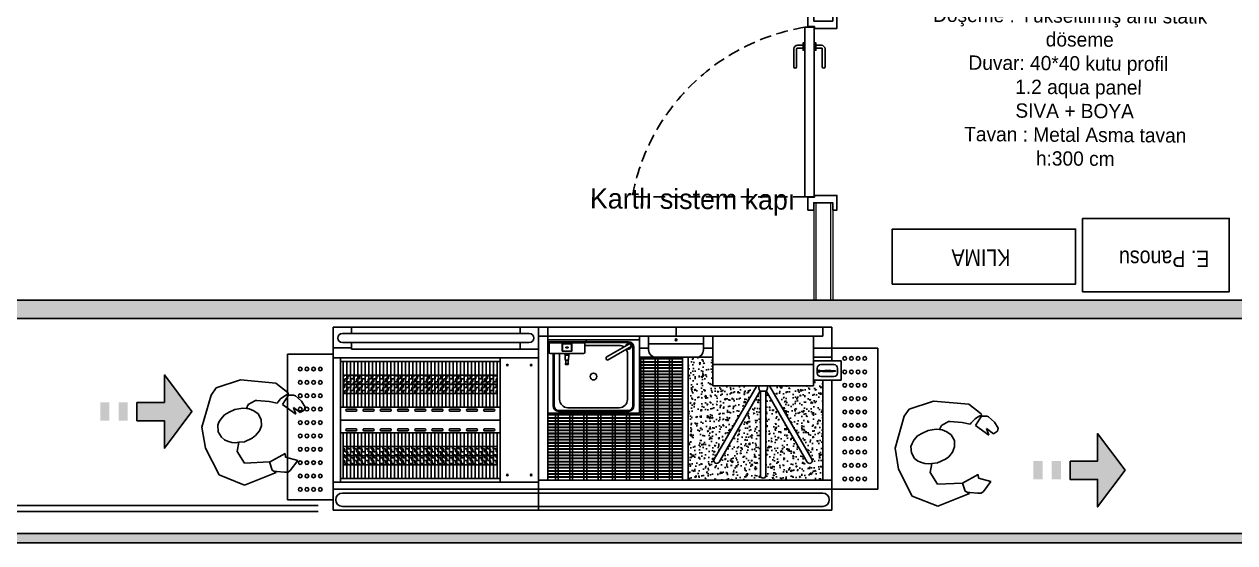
# Model space of a CAD drawing. Header units: millimetres. Extents: x 17474 to 44983, y -1049 to 14585.
# Drawn here: x 19154 to 19814, y 1548 to 1831 of the extents above; entities that cross this region are included whole.
import ezdxf
from ezdxf.enums import TextEntityAlignment as Align

# ---------------------------------------------------------------- set-up
doc = ezdxf.new("R2010")
doc.units = ezdxf.units.MM
doc.linetypes.add('DASHED', pattern=[19.05, 12.7, -6.35])
for name, color, linetype in [('10 CM  SOĞUK ODA PANEL-PASLANMAZ KAPLAMA', 253, 'Continuous'), ('DIM CEILING-YOO', 160, 'Continuous'), ('DOOR-YOO', 43, 'Continuous'), ('tefris', 46, 'Continuous'), ('TEFRIS-HAREKETLI_OGE', 54, 'Continuous'), ('TXT-YOO', 7, 'Continuous'), ('yiber', 127, 'Continuous')]:
    doc.layers.add(name, color=color, linetype=linetype)
doc.layers.add('DÖŞEME', color=7, linetype='Continuous', lineweight=13, true_color=0x616161)
doc.layers.add('INT-AQUAPANEL', color=255, linetype='Continuous', lineweight=13)
doc.layers.add('INT-ELE-1', color=7, linetype='Continuous', true_color=0x8f8f8f)
doc.styles.add('MEKAN', font='stylu.ttf', dxfattribs={"height": 13})
doc.styles.add('ROMANS', font='arial.ttf', dxfattribs={"width": 0.8, "height": 100})

# ---------------------------------------------------------------- blocks, each defined once
blk = doc.blocks.new('PERSONEL UST GORUNUM')
at = {"color": 6, "linetype": 'Continuous'}
for p, q in [((-249.3, 177), (-181.8, 229.2)), ((-181.8, 229.2), (10.5, 246.8)), ((10.5, 246.8), (143.7, 202.8)), ((143.7, 202.8), (169.9, 163.7)), ((-289.7, 159.6), (-322.6, 131.3)), ((-279.8, 164.1), (-289.7, 159.6)), ((-251, 163.5), (-279.8, 164.1)), ((-219.1, 113.3), (-251, 163.5)), ((-250.5, 169.1), (-249.3, 177)), ((-79.8, 135.3), (-146.4, 129)), ((-71.9, 134.4), (-79.8, 135.3)), ((-32.2, 112.2), (-71.9, 134.4)), ((169.9, 163.7), (220.5, -10.2)), ((-322.6, 131.3), (-342.8, 98.6)), ((-342.8, 98.6), (-337.5, 81.6)), ((-337.5, 81.6), (-315.8, 68.4)), ((-315.8, 68.4), (-278.5, 96.7)), ((-291.7, 60.3), (-219.1, 113.3)), ((-278.5, 96.7), (-291.7, 60.3)), ((-146.4, 129), (-189.8, 119.5)), ((-62, 78.8), (-85.8, 61.8)), ((-36.7, 88.6), (-62, 78.8)), ((-22.8, 91), (-36.7, 88.6)), ((-21.8, 91.4), (-32.2, 112.2)), ((-3.3, 92.2), (-22.8, 91)), ((40.5, 85.2), (-3.3, 92.2)), ((71.5, 70.7), (40.5, 85.2)), ((97.1, 56.3), (71.5, 70.7)), ((-103.1, 31.3), (-104.7, -3.9)), ((-85.8, 61.8), (-103.1, 31.3)), ((117.4, 33.1), (97.1, 56.3)), ((127.6, 15.6), (117.4, 33.1)), ((133.7, -0.7), (127.6, 15.6)), ((-104.7, -3.9), (-93, -31.7)), ((-93, -31.7), (-72, -57.1)), ((-72, -57.1), (-54, -71.1)), ((114.6, -66.4), (131.6, -36.7)), ((131.6, -36.7), (133.7, -0.7)), ((220.5, -10.2), (201.2, -125.1)), ((-54, -71.1), (-10.8, -90.3)), ((-10.8, -90.3), (19.3, -93.7)), ((29.1, -143.7), (19.3, -93.7)), ((19.3, -93.7), (38.1, -96.3)), ((38.1, -96.3), (58.2, -94)), ((58.2, -94), (81.9, -87.1)), ((81.9, -87.1), (97.7, -79.3)), ((97.7, -79.3), (114.6, -66.4)), ((201.2, -125.1), (126.4, -272)), ((-235.6, -174.3), (-302.3, -193.5)), ((-302.3, -193.5), (-261.2, -247)), ((-233.7, -153.9), (-235.6, -174.3)), ((-148.1, -202.4), (-233.7, -153.9)), ((-11.5, -207.9), (29.1, -143.7)), ((-261.2, -247), (-250.1, -257.1)), ((-250.1, -257.1), (-229.3, -257)), ((-229.3, -257), (-187.9, -252.5)), ((-187.9, -252.5), (-175.4, -252.6)), ((-185.1, -258), (-162.7, -245.6)), ((-12.2, -327.1), (-185.1, -258)), ((-162.7, -245.6), (-147.7, -201)), ((-147.7, -201), (-11.5, -207.9)), ((126.4, -272), (-12.2, -327.1))]:
    blk.add_line(p, q, dxfattribs=at)
blk.add_arc((-293, 55.2), 121.6, 31.94792, 69.55297, dxfattribs=at)
blk = doc.blocks.new('OKMAVI')
at = {"layer": 'tefris', "color": 153, "linetype": 'Continuous', "true_color": 0x6d95ba}
blk.add_lwpolyline([(31017.66, 1347.96), (31017.66, 1337.96), (31032.66, 1337.96), (31032.66, 1322.96), (31047.66, 1342.96), (31032.66, 1362.96), (31032.66, 1347.96), (31017.66, 1347.96)], dxfattribs=at)
for points in [[(31032.66, 1347.96), (31032.66, 1362.96), (31047.66, 1342.96), (31032.66, 1362.96)], [(30997.66, 1337.96), (30997.66, 1347.96), (31002.66, 1337.96), (31002.66, 1347.96)], [(31007.66, 1337.96), (31007.66, 1347.96), (31012.66, 1337.96), (31012.66, 1347.96)], [(31017.66, 1337.96), (31017.66, 1347.96), (31032.66, 1337.96), (31032.66, 1347.96)], [(31032.66, 1347.96), (31032.66, 1322.96), (31047.66, 1342.96), (31032.66, 1322.96)]]:
    blk.add_solid(points, dxfattribs=at)
blk = doc.blocks.new('YSH FTE  272 SANİTASYON HATTI ust  ')
at = {"layer": 'yiber'}
h = blk.add_hatch(dxfattribs=at)
h.set_pattern_fill('AR-CONC', color=256, scale=10, angle=180, style=0)
h.set_pattern_definition([(130, (77255.41, 47103.675), (-71.72602, -6.275213), [7.5, -82.5]), (185, (77255.41, 47103.675), (13.875133, 75.219213), [6, -66]), (79.5486, (77249.43, 47103.15), (-57.85094, 68.943954), [6.37402, -70.11421]), (133.8158, (77255.41, 47123.675), (-106.724105, -16.5519), [11.25, -123.75]), (83.3644, (77246.52, 47122.3), (-93.46627, 97.41179), [9.56103, -105.1713]), (188.8158, (77255.41, 47123.67), (-93.4662, 97.41186), [9, -99]), (159, (77245.41, 47118.675), (-59.690705, -40.26189), [7.5, -82.5]), (214, (77245.41, 47118.675), (-24.331533, 72.515005), [6, -66]), (108.5486, (77240.435, 47115.32), (-84.022263, 32.25305), [6.37402, -70.11421]), (142.5, (77255.41, 47103.675), (-1.2159855, 33.2893854), [0, -65.2, 0, -67, 0, -66.25]), (172.5, (77255.41, 47103.675), (-26.306954, 39.441171), [0, -38.2, 0, -63.7, 0, -25.25]), (212.5, (77277.71, 47103.675), (-53.382244, -2.255487), [0, -25, 0, -78, 0, -103.5]), (222.5, (77287.71, 47103.675), (-58.318617, 10.010498), [0, -32.5, 0, -51.8, 0, -73.5])])
h.paths.add_polyline_path([(1034.3, 50), (300, 50), (300, 594.6), (350, 594.6), (350, 565), (590.7, 565), (358.8, 163.3, 1), (384.8, 148.3), (608.7, 536.2, 0.034622), (610, 535.6), (610, 75, 1), (640, 75), (640, 535.6, 0.034622), (641.3, 536.2), (865.2, 148.3, 1), (891.2, 163.3), (659.3, 565), (900, 565), (900, 720), (1034.3, 720)])
h = blk.add_hatch(dxfattribs=at)
h.set_pattern_fill('ZIGZAG', color=256, scale=5, angle=180, style=0)
h.set_pattern_definition([(180, (11026.426, -1566.283), (-15.875, 15.875), [15.875, -15.875]), (90, (11010.551, -1566.283), (15.875, 15.875), [15.875, -15.875])])
h.paths.add_polyline_path([(2895, 622.5), (2915, 622.5), (2915, 572.5), (2895, 572.5)])
h.paths.add_polyline_path([(2915, 522.5), (2895, 522.5), (2895, 572.5), (2915, 572.5)])
h.paths.add_polyline_path([(2875, 622.5), (2895, 622.5), (2895, 572.5), (2875, 572.5)])
h.paths.add_polyline_path([(2875, 572.5), (2895, 572.5), (2895, 522.5), (2875, 522.5)])
h.paths.add_polyline_path([(2855, 622.5), (2875, 622.5), (2875, 572.5), (2855, 572.5)])
h.paths.add_polyline_path([(2855, 572.5), (2875, 572.5), (2875, 522.5), (2855, 522.5)])
h.paths.add_polyline_path([(2855, 572.5), (2835, 572.5), (2835, 622.5), (2855, 622.5)])
h.paths.add_polyline_path([(2855, 522.5), (2835, 522.5), (2835, 572.5), (2855, 572.5)])
h.paths.add_polyline_path([(2815, 622.5), (2835, 622.5), (2835, 572.5), (2815, 572.5)])
h.paths.add_polyline_path([(2815, 572.5), (2835, 572.5), (2835, 522.5), (2815, 522.5)])
h.paths.add_polyline_path([(2795, 622.5), (2815, 622.5), (2815, 572.5), (2795, 572.5)])
h.paths.add_polyline_path([(2795, 572.5), (2815, 572.5), (2815, 522.5), (2795, 522.5)])
h.paths.add_polyline_path([(2795, 572.5), (2775, 572.5), (2775, 622.5), (2795, 622.5)])
h.paths.add_polyline_path([(2775, 572.5), (2795, 572.5), (2795, 522.5), (2775, 522.5)])
h.paths.add_polyline_path([(2755, 622.5), (2775, 622.5), (2775, 572.5), (2755, 572.5)])
h.paths.add_polyline_path([(2755, 572.5), (2775, 572.5), (2775, 522.5), (2755, 522.5)])
h.paths.add_polyline_path([(2735, 622.5), (2755, 622.5), (2755, 572.5), (2735, 572.5)])
h.paths.add_polyline_path([(2735, 572.5), (2755, 572.5), (2755, 522.5), (2735, 522.5)])
h.paths.add_polyline_path([(2735, 572.5), (2715, 572.5), (2715, 622.5), (2735, 622.5)])
h.paths.add_polyline_path([(2735, 522.5), (2715, 522.5), (2715, 572.5), (2735, 572.5)])
h.paths.add_polyline_path([(2695, 622.5), (2715, 622.5), (2715, 572.5), (2695, 572.5)])
h.paths.add_polyline_path([(2715, 522.5), (2695, 522.5), (2695, 572.5), (2715, 572.5)])
h.paths.add_polyline_path([(2695, 572.5), (2675, 572.5), (2675, 622.5), (2695, 622.5)])
h.paths.add_polyline_path([(2695, 522.5), (2675, 522.5), (2675, 572.5), (2695, 572.5)])
h.paths.add_polyline_path([(2655, 622.5), (2675, 622.5), (2675, 572.5), (2655, 572.5)])
h.paths.add_polyline_path([(2655, 572.5), (2675, 572.5), (2675, 522.5), (2655, 522.5)])
h.paths.add_polyline_path([(2655, 572.5), (2635, 572.5), (2635, 622.5), (2655, 622.5)])
h.paths.add_polyline_path([(2655, 522.5), (2635, 522.5), (2635, 572.5), (2655, 572.5)])
h.paths.add_polyline_path([(2615, 622.5), (2635, 622.5), (2635, 572.5), (2615, 572.5)])
h.paths.add_polyline_path([(2615, 572.5), (2635, 572.5), (2635, 522.5), (2615, 522.5)])
h.paths.add_polyline_path([(2595, 622.5), (2615, 622.5), (2615, 572.5), (2595, 572.5)])
h.paths.add_polyline_path([(2595, 572.5), (2615, 572.5), (2615, 522.5), (2595, 522.5)])
h.paths.add_polyline_path([(2575, 622.5), (2595, 622.5), (2595, 572.5), (2575, 572.5)])
h.paths.add_polyline_path([(2575, 522.5), (2575, 572.5), (2595, 572.5), (2595, 522.5)])
h.paths.add_polyline_path([(2575, 572.5), (2555, 572.5), (2555, 622.5), (2575, 622.5)])
h.paths.add_polyline_path([(2575, 522.5), (2555, 522.5), (2555, 572.5), (2575, 572.5)])
h.paths.add_polyline_path([(2535, 622.5), (2555, 622.5), (2555, 572.5), (2535, 572.5)])
h.paths.add_polyline_path([(2535, 572.5), (2555, 572.5), (2555, 522.5), (2535, 522.5)])
h.paths.add_polyline_path([(2515, 622.5), (2535, 622.5), (2535, 572.5), (2515, 572.5)])
h.paths.add_polyline_path([(2515, 572.5), (2535, 572.5), (2535, 522.5), (2515, 522.5)])
h.paths.add_polyline_path([(2495, 622.5), (2515, 622.5), (2515, 572.5), (2495, 572.5)])
h.paths.add_polyline_path([(2495, 572.5), (2515, 572.5), (2515, 522.5), (2495, 522.5)])
h.paths.add_polyline_path([(2495, 572.5), (2475, 572.5), (2475, 622.5), (2495, 622.5)])
h.paths.add_polyline_path([(2475, 572.5), (2495, 572.5), (2495, 522.5), (2475, 522.5)])
h.paths.add_polyline_path([(2455, 622.5), (2475, 622.5), (2475, 572.5), (2455, 572.5)])
h.paths.add_polyline_path([(2455, 572.5), (2475, 572.5), (2475, 522.5), (2455, 522.5)])
h.paths.add_polyline_path([(2435, 622.5), (2455, 622.5), (2455, 572.5), (2435, 572.5)])
h.paths.add_polyline_path([(2435, 572.5), (2455, 572.5), (2455, 522.5), (2435, 522.5)])
h.paths.add_polyline_path([(2415, 622.5), (2435, 622.5), (2435, 572.5), (2415, 572.5)])
h.paths.add_polyline_path([(2415, 572.5), (2435, 572.5), (2435, 522.5), (2415, 522.5)])
h.paths.add_polyline_path([(2415, 572.5), (2395, 572.5), (2395, 622.5), (2415, 622.5)])
h.paths.add_polyline_path([(2415, 522.5), (2395, 522.5), (2395, 572.5), (2415, 572.5)])
h.paths.add_polyline_path([(2395, 572.5), (2375, 572.5), (2375, 622.5), (2395, 622.5)])
h.paths.add_polyline_path([(2375, 572.5), (2395, 572.5), (2395, 522.5), (2375, 522.5)])
h.paths.add_polyline_path([(2355, 622.5), (2375, 622.5), (2375, 572.5), (2355, 572.5)])
h.paths.add_polyline_path([(2355, 572.5), (2375, 572.5), (2375, 522.5), (2355, 522.5)])
h.paths.add_polyline_path([(2355, 572.5), (2335, 572.5), (2335, 622.5), (2355, 622.5)])
h.paths.add_polyline_path([(2355, 522.5), (2335, 522.5), (2335, 572.5), (2355, 572.5)])
h.paths.add_polyline_path([(2315, 572.5), (2335, 572.5), (2335, 522.5), (2315, 522.5)])
h.paths.add_polyline_path([(2315, 622.5), (2335, 622.5), (2335, 572.5), (2315, 572.5)])
h.paths.add_polyline_path([(2315, 572.5), (2295, 572.5), (2295, 622.5), (2315, 622.5)])
h.paths.add_polyline_path([(2315, 522.5), (2295, 522.5), (2295, 572.5), (2315, 572.5)])
h.paths.add_polyline_path([(2275, 622.5), (2295, 622.5), (2295, 572.5), (2275, 572.5)])
h.paths.add_polyline_path([(2295, 522.5), (2275, 522.5), (2275, 572.5), (2295, 572.5)])
h.paths.add_polyline_path([(2275, 572.5), (2255, 572.5), (2255, 622.5), (2275, 622.5)])
h.paths.add_polyline_path([(2275, 572.5), (2275, 522.5), (2255, 522.5), (2255, 572.5)])
h.paths.add_polyline_path([(2235, 622.5), (2255, 622.5), (2255, 572.5), (2235, 572.5)])
h.paths.add_polyline_path([(2235, 572.5), (2255, 572.5), (2255, 522.5), (2235, 522.5)])
h.paths.add_polyline_path([(2215, 622.5), (2235, 622.5), (2235, 572.5), (2215, 572.5)])
h.paths.add_polyline_path([(2215, 572.5), (2235, 572.5), (2235, 522.5), (2215, 522.5)])
h.paths.add_polyline_path([(2195, 622.5), (2215, 622.5), (2215, 572.5), (2195, 572.5)])
h.paths.add_polyline_path([(2195, 572.5), (2215, 572.5), (2215, 522.5), (2195, 522.5)])
h.paths.add_polyline_path([(2175, 622.5), (2195, 622.5), (2195, 572.5), (2175, 572.5)])
h.paths.add_polyline_path([(2175, 572.5), (2195, 572.5), (2195, 522.5), (2175, 522.5)])
h.paths.add_polyline_path([(2175, 572.5), (2155, 572.5), (2155, 622.5), (2175, 622.5)])
h.paths.add_polyline_path([(2175, 522.5), (2155, 522.5), (2155, 572.5), (2175, 572.5)])
h.paths.add_polyline_path([(2135, 622.5), (2155, 622.5), (2155, 572.5), (2135, 572.5)])
h.paths.add_polyline_path([(2135, 572.5), (2155, 572.5), (2155, 522.5), (2135, 522.5)])
h.paths.add_polyline_path([(2115, 622.5), (2135, 622.5), (2135, 572.5), (2115, 572.5)])
h.paths.add_polyline_path([(2115, 572.5), (2135, 572.5), (2135, 522.5), (2115, 522.5)])
h.paths.add_polyline_path([(2115, 572.5), (2095, 572.5), (2095, 622.5), (2115, 622.5)])
h.paths.add_polyline_path([(2115, 522.5), (2095, 522.5), (2095, 572.5), (2115, 572.5)])
h.paths.add_polyline_path([(2075, 622.5), (2095, 622.5), (2095, 572.5), (2075, 572.5)])
h.paths.add_polyline_path([(2075, 572.5), (2095, 572.5), (2095, 522.5), (2075, 522.5)])
h = blk.add_hatch(dxfattribs=at)
h.set_pattern_fill('ZIGZAG', color=256, scale=5, angle=180, style=0)
h.set_pattern_definition([(180, (11026.426, 2321.283), (-15.875, -15.875), [15.875, -15.875]), (270, (11010.551, 2321.283), (15.875, -15.875), [15.875, -15.875])])
h.paths.add_polyline_path([(2895, 132.5), (2915, 132.5), (2915, 182.5), (2895, 182.5)])
h.paths.add_polyline_path([(2915, 232.5), (2895, 232.5), (2895, 182.5), (2915, 182.5)])
h.paths.add_polyline_path([(2875, 132.5), (2895, 132.5), (2895, 182.5), (2875, 182.5)])
h.paths.add_polyline_path([(2875, 182.5), (2895, 182.5), (2895, 232.5), (2875, 232.5)])
h.paths.add_polyline_path([(2855, 132.5), (2875, 132.5), (2875, 182.5), (2855, 182.5)])
h.paths.add_polyline_path([(2855, 182.5), (2875, 182.5), (2875, 232.5), (2855, 232.5)])
h.paths.add_polyline_path([(2855, 182.5), (2835, 182.5), (2835, 132.5), (2855, 132.5)])
h.paths.add_polyline_path([(2855, 232.5), (2835, 232.5), (2835, 182.5), (2855, 182.5)])
h.paths.add_polyline_path([(2815, 132.5), (2835, 132.5), (2835, 182.5), (2815, 182.5)])
h.paths.add_polyline_path([(2815, 182.5), (2835, 182.5), (2835, 232.5), (2815, 232.5)])
h.paths.add_polyline_path([(2795, 132.5), (2815, 132.5), (2815, 182.5), (2795, 182.5)])
h.paths.add_polyline_path([(2795, 182.5), (2815, 182.5), (2815, 232.5), (2795, 232.5)])
h.paths.add_polyline_path([(2795, 182.5), (2775, 182.5), (2775, 132.5), (2795, 132.5)])
h.paths.add_polyline_path([(2775, 182.5), (2795, 182.5), (2795, 232.5), (2775, 232.5)])
h.paths.add_polyline_path([(2755, 132.5), (2775, 132.5), (2775, 182.5), (2755, 182.5)])
h.paths.add_polyline_path([(2755, 182.5), (2775, 182.5), (2775, 232.5), (2755, 232.5)])
h.paths.add_polyline_path([(2735, 132.5), (2755, 132.5), (2755, 182.5), (2735, 182.5)])
h.paths.add_polyline_path([(2735, 182.5), (2755, 182.5), (2755, 232.5), (2735, 232.5)])
h.paths.add_polyline_path([(2735, 182.5), (2715, 182.5), (2715, 132.5), (2735, 132.5)])
h.paths.add_polyline_path([(2735, 232.5), (2715, 232.5), (2715, 182.5), (2735, 182.5)])
h.paths.add_polyline_path([(2695, 132.5), (2715, 132.5), (2715, 182.5), (2695, 182.5)])
h.paths.add_polyline_path([(2715, 232.5), (2695, 232.5), (2695, 182.5), (2715, 182.5)])
h.paths.add_polyline_path([(2695, 182.5), (2675, 182.5), (2675, 132.5), (2695, 132.5)])
h.paths.add_polyline_path([(2695, 232.5), (2675, 232.5), (2675, 182.5), (2695, 182.5)])
h.paths.add_polyline_path([(2655, 132.5), (2675, 132.5), (2675, 182.5), (2655, 182.5)])
h.paths.add_polyline_path([(2655, 182.5), (2675, 182.5), (2675, 232.5), (2655, 232.5)])
h.paths.add_polyline_path([(2655, 182.5), (2635, 182.5), (2635, 132.5), (2655, 132.5)])
h.paths.add_polyline_path([(2655, 232.5), (2635, 232.5), (2635, 182.5), (2655, 182.5)])
h.paths.add_polyline_path([(2615, 132.5), (2635, 132.5), (2635, 182.5), (2615, 182.5)])
h.paths.add_polyline_path([(2615, 182.5), (2635, 182.5), (2635, 232.5), (2615, 232.5)])
h.paths.add_polyline_path([(2595, 132.5), (2615, 132.5), (2615, 182.5), (2595, 182.5)])
h.paths.add_polyline_path([(2595, 182.5), (2615, 182.5), (2615, 232.5), (2595, 232.5)])
h.paths.add_polyline_path([(2575, 132.5), (2595, 132.5), (2595, 182.5), (2575, 182.5)])
h.paths.add_polyline_path([(2575, 232.5), (2575, 182.5), (2595, 182.5), (2595, 232.5)])
h.paths.add_polyline_path([(2575, 182.5), (2555, 182.5), (2555, 132.5), (2575, 132.5)])
h.paths.add_polyline_path([(2575, 232.5), (2555, 232.5), (2555, 182.5), (2575, 182.5)])
h.paths.add_polyline_path([(2535, 132.5), (2555, 132.5), (2555, 182.5), (2535, 182.5)])
h.paths.add_polyline_path([(2535, 182.5), (2555, 182.5), (2555, 232.5), (2535, 232.5)])
h.paths.add_polyline_path([(2515, 132.5), (2535, 132.5), (2535, 182.5), (2515, 182.5)])
h.paths.add_polyline_path([(2515, 182.5), (2535, 182.5), (2535, 232.5), (2515, 232.5)])
h.paths.add_polyline_path([(2495, 132.5), (2515, 132.5), (2515, 182.5), (2495, 182.5)])
h.paths.add_polyline_path([(2495, 182.5), (2515, 182.5), (2515, 232.5), (2495, 232.5)])
h.paths.add_polyline_path([(2495, 182.5), (2475, 182.5), (2475, 132.5), (2495, 132.5)])
h.paths.add_polyline_path([(2475, 182.5), (2495, 182.5), (2495, 232.5), (2475, 232.5)])
h.paths.add_polyline_path([(2455, 132.5), (2475, 132.5), (2475, 182.5), (2455, 182.5)])
h.paths.add_polyline_path([(2455, 182.5), (2475, 182.5), (2475, 232.5), (2455, 232.5)])
h.paths.add_polyline_path([(2435, 132.5), (2455, 132.5), (2455, 182.5), (2435, 182.5)])
h.paths.add_polyline_path([(2435, 182.5), (2455, 182.5), (2455, 232.5), (2435, 232.5)])
h.paths.add_polyline_path([(2415, 132.5), (2435, 132.5), (2435, 182.5), (2415, 182.5)])
h.paths.add_polyline_path([(2415, 182.5), (2435, 182.5), (2435, 232.5), (2415, 232.5)])
h.paths.add_polyline_path([(2415, 182.5), (2395, 182.5), (2395, 132.5), (2415, 132.5)])
h.paths.add_polyline_path([(2415, 232.5), (2395, 232.5), (2395, 182.5), (2415, 182.5)])
h.paths.add_polyline_path([(2395, 182.5), (2375, 182.5), (2375, 132.5), (2395, 132.5)])
h.paths.add_polyline_path([(2375, 182.5), (2395, 182.5), (2395, 232.5), (2375, 232.5)])
h.paths.add_polyline_path([(2355, 132.5), (2375, 132.5), (2375, 182.5), (2355, 182.5)])
h.paths.add_polyline_path([(2355, 182.5), (2375, 182.5), (2375, 232.5), (2355, 232.5)])
h.paths.add_polyline_path([(2355, 182.5), (2335, 182.5), (2335, 132.5), (2355, 132.5)])
h.paths.add_polyline_path([(2355, 232.5), (2335, 232.5), (2335, 182.5), (2355, 182.5)])
h.paths.add_polyline_path([(2315, 182.5), (2335, 182.5), (2335, 232.5), (2315, 232.5)])
h.paths.add_polyline_path([(2315, 132.5), (2335, 132.5), (2335, 182.5), (2315, 182.5)])
h.paths.add_polyline_path([(2315, 182.5), (2295, 182.5), (2295, 132.5), (2315, 132.5)])
h.paths.add_polyline_path([(2315, 232.5), (2295, 232.5), (2295, 182.5), (2315, 182.5)])
h.paths.add_polyline_path([(2275, 132.5), (2295, 132.5), (2295, 182.5), (2275, 182.5)])
h.paths.add_polyline_path([(2295, 232.5), (2275, 232.5), (2275, 182.5), (2295, 182.5)])
h.paths.add_polyline_path([(2275, 182.5), (2255, 182.5), (2255, 132.5), (2275, 132.5)])
h.paths.add_polyline_path([(2275, 182.5), (2275, 232.5), (2255, 232.5), (2255, 182.5)])
h.paths.add_polyline_path([(2235, 132.5), (2255, 132.5), (2255, 182.5), (2235, 182.5)])
h.paths.add_polyline_path([(2235, 182.5), (2255, 182.5), (2255, 232.5), (2235, 232.5)])
h.paths.add_polyline_path([(2215, 132.5), (2235, 132.5), (2235, 182.5), (2215, 182.5)])
h.paths.add_polyline_path([(2215, 182.5), (2235, 182.5), (2235, 232.5), (2215, 232.5)])
h.paths.add_polyline_path([(2195, 132.5), (2215, 132.5), (2215, 182.5), (2195, 182.5)])
h.paths.add_polyline_path([(2195, 182.5), (2215, 182.5), (2215, 232.5), (2195, 232.5)])
h.paths.add_polyline_path([(2175, 132.5), (2195, 132.5), (2195, 182.5), (2175, 182.5)])
h.paths.add_polyline_path([(2175, 182.5), (2195, 182.5), (2195, 232.5), (2175, 232.5)])
h.paths.add_polyline_path([(2175, 182.5), (2155, 182.5), (2155, 132.5), (2175, 132.5)])
h.paths.add_polyline_path([(2175, 232.5), (2155, 232.5), (2155, 182.5), (2175, 182.5)])
h.paths.add_polyline_path([(2135, 132.5), (2155, 132.5), (2155, 182.5), (2135, 182.5)])
h.paths.add_polyline_path([(2135, 182.5), (2155, 182.5), (2155, 232.5), (2135, 232.5)])
h.paths.add_polyline_path([(2115, 132.5), (2135, 132.5), (2135, 182.5), (2115, 182.5)])
h.paths.add_polyline_path([(2115, 182.5), (2135, 182.5), (2135, 232.5), (2115, 232.5)])
h.paths.add_polyline_path([(2115, 182.5), (2095, 182.5), (2095, 132.5), (2115, 132.5)])
h.paths.add_polyline_path([(2115, 232.5), (2095, 232.5), (2095, 182.5), (2115, 182.5)])
h.paths.add_polyline_path([(2075, 132.5), (2095, 132.5), (2095, 182.5), (2075, 182.5)])
h.paths.add_polyline_path([(2075, 182.5), (2095, 182.5), (2095, 232.5), (2075, 232.5)])
at = {"color": 4}
blk.add_line((2970, 877.5), (2970, 885), dxfattribs=at)
at = {"layer": 'yiber'}
for p, q in [((1850, 885), (250, 885)), ((250, 885), (250, 700)), ((1800, 885), (300, 885)), ((300, 885), (300, 835)), ((1100, 885), (1100, 835)), ((1800, 885), (1800, 835)), ((1850, -115), (1850, 885)), ((2970, 885), (1850, 885)), ((1850, 0), (1850, 885)), ((1850, -115), (1850, 885)), ((1950.6, 885), (1950.6, 850)), ((2870, 885), (2870, 850)), ((2970, -115), (2970, 877.5)), ((2970, 662.5), (2970, 877.5)), ((300, 835), (1800, 835)), ((900, 835), (350, 835)), ((350, 835), (350, 565)), ((900, 565), (900, 835)), ((1250, 835), (950, 835)), ((950, 835), (950, 760)), ((1250, 794.3), (950, 794.3)), ((1250, 835), (1250, 760)), ((1850, 835), (1300, 835)), ((1300, 835), (1300, 815)), ((1800, 815), (1300, 815)), ((1300, 815), (1300, 415)), ((1750, 835), (1350, 835)), ((1354, 793.8), (1481.1, 720.4)), ((1590, 805), (1360, 805)), ((1594.5, 800), (1360, 800)), ((1590, 815), (1800, 815)), ((1590, 815), (1800, 815)), ((1590, 815), (1590, 804)), ((1590, 804), (1800, 804)), ((1597.5, 799), (1792.5, 799)), ((1597.5, 799), (1597.5, 747)), ((1792.5, 799), (1792.5, 747)), ((1800, 815), (1800, 835)), ((1800, 415), (1800, 815)), ((1800, 815), (1800, 804)), ((2920, 850), (1900.6, 850)), ((2920, 800), (1900.6, 800)), ((1950.6, 800), (1950.6, 765)), ((2870, 800), (2870, 765)), ((0, 770), (0, 0)), ((250, 770), (0, 770)), ((250, 770), (250, 700)), ((350, 770), (250, 770)), ((950, 770), (900, 770)), ((1300, 770), (1250, 770)), ((1330, 775), (1330, 455)), ((1335, 775), (1335, 455)), ((1344.2, 778.7), (1472.9, 704.4)), ((1365, 740), (1365, 490)), ((1597.5, 785), (1410, 785)), ((1604.5, 740), (1785.5, 740)), ((1683, 740), (1707, 740)), ((1684.7, 733.5), (1686, 705)), ((1688.5, 774.5), (1688.5, 772.5)), ((1701.5, 774.5), (1688.5, 774.5)), ((1688.5, 772.5), (1701.5, 772.5)), ((1695, 772.5), (1695, 774.5)), ((1701.5, 772.5), (1701.5, 774.5)), ((1705.3, 733.5), (1704, 705)), ((1723.5, 740), (1747.5, 740)), ((1735, 490), (1735, 740)), ((1755, 740), (1776, 740)), ((1765, 455), (1765, 740)), ((1770, 455), (1770, 740)), ((2870, 765), (1850, 765)), ((2970, 772.5), (2870, 772.5)), ((2970, 736.4), (3220, 736.4)), ((3220, 662.5), (3220, 736.4)), ((198.8, 594.6), (198.8, 700)), ((350, 700), (198.8, 700)), ((310, 680), (238.8, 680)), ((350, 720), (250, 720)), ((900, 680), (350, 680)), ((1300, 720), (900, 720)), ((1034.3, 50), (1034.3, 720)), ((1064.3, 50), (1064.3, 720)), ((1064.3, 713), (1300, 713)), ((1064.3, 711), (1300, 711)), ((1064.3, 696), (1300, 696)), ((1064.3, 694), (1300, 694)), ((1064.3, 679), (1300, 679)), ((1064.3, 677), (1300, 677)), ((1064.3, 662), (1300, 662)), ((1121.4, 50), (1121.4, 720)), ((1136.4, 50), (1136.4, 720)), ((1199, 50), (1199, 720)), ((1214, 50), (1214, 720)), ((1276.7, 50), (1276.7, 720)), ((1291.7, 50), (1291.7, 720)), ((1686, 705), (1704, 705)), ((1686, 683), (1686, 683)), ((1688, 685), (1702, 685)), ((1688, 681), (1702, 681)), ((1689, 705), (1689, 685)), ((1689, 705), (1701, 705)), ((1701, 705), (1701, 685)), ((1704, 683), (1704, 683)), ((1800, 50), (1800, 720)), ((2970, 717.5), (1850, 717.5)), ((2060, 37.5), (2060, 717.5)), ((2930, 697.5), (2060, 697.5)), ((2075, 447.5), (2075, 697.5)), ((2095, 447.5), (2095, 697.5)), ((2115, 447.5), (2115, 697.5)), ((2135, 447.5), (2135, 697.5)), ((2155, 447.5), (2155, 697.5)), ((2175, 447.5), (2175, 697.5)), ((2195, 447.5), (2195, 697.5)), ((2215, 447.5), (2215, 697.5)), ((2235, 447.5), (2235, 697.5)), ((2255, 447.5), (2255, 697.5)), ((2275, 447.5), (2275, 697.5)), ((2295, 447.5), (2295, 697.5)), ((2315, 447.5), (2315, 697.5)), ((2335, 447.5), (2335, 697.5)), ((2355, 447.5), (2355, 697.5)), ((2375, 447.5), (2375, 697.5)), ((2395, 447.5), (2395, 697.5)), ((2415, 447.5), (2415, 697.5)), ((2435, 447.5), (2435, 697.5)), ((2455, 447.5), (2455, 697.5)), ((2475, 447.5), (2475, 697.5)), ((2495, 447.5), (2495, 697.5)), ((2515, 447.5), (2515, 697.5)), ((2535, 447.5), (2535, 697.5)), ((2555, 447.5), (2555, 697.5)), ((2575, 447.5), (2575, 697.5)), ((2595, 447.5), (2595, 697.5)), ((2615, 447.5), (2615, 697.5)), ((2635, 447.5), (2635, 697.5)), ((2655, 447.5), (2655, 697.5)), ((2675, 447.5), (2675, 697.5)), ((2695, 447.5), (2695, 697.5)), ((2715, 447.5), (2715, 697.5)), ((2735, 447.5), (2735, 697.5)), ((2755, 447.5), (2755, 697.5)), ((2775, 447.5), (2775, 697.5)), ((2795, 447.5), (2795, 697.5)), ((2815, 447.5), (2815, 697.5)), ((2835, 447.5), (2835, 697.5)), ((2855, 447.5), (2855, 697.5)), ((2875, 447.5), (2875, 697.5)), ((2895, 447.5), (2895, 697.5)), ((2915, 447.5), (2915, 697.5)), ((2930, 37.5), (2930, 717.5)), ((2970, 712.5), (2970, 42.5)), ((3220, 662.5), (3220, -57.5)), ((350, 594.6), (198.8, 594.6)), ((218.8, 634.6), (218.8, 660)), ((310, 614.6), (238.8, 614.6)), ((250, 594.6), (250, 0)), ((250, 594.6), (250, -115)), ((300, 594.6), (300, 50)), ((330, 660), (330, 634.6)), ((1064.3, 660), (1300, 660)), ((1064.3, 645), (1300, 645)), ((1064.3, 643), (1300, 643)), ((1064.3, 628), (1300, 628)), ((1064.3, 626), (1300, 626)), ((1064.3, 611), (1300, 611)), ((1064.3, 609), (1300, 609)), ((2915, 622.5), (2075, 622.5)), ((350, 565), (900, 565)), ((590.7, 565), (358.8, 163.3)), ((608.7, 536.2), (384.8, 148.3)), ((600, 565), (603.6, 543.4)), ((610, 535), (610, 75)), ((610, 535), (640, 535)), ((640, 535), (640, 75)), ((641.3, 536.2), (865.2, 148.3)), ((646.4, 543.4), (650, 565)), ((659.3, 565), (891.2, 163.3)), ((1064.3, 594), (1300, 594)), ((1064.3, 592), (1300, 592)), ((1064.3, 577), (1300, 577)), ((1064.3, 575), (1300, 575)), ((1064.3, 560), (1300, 560)), ((1064.3, 558), (1300, 558)), ((1064.3, 543), (1300, 543)), ((1064.3, 541), (1300, 541)), ((2915, 572.5), (2075, 572.5)), ((1064.3, 526), (1300, 526)), ((1064.3, 524), (1300, 524)), ((1064.3, 509), (1300, 509)), ((1064.3, 507), (1300, 507)), ((1064.3, 492), (1300, 492)), ((1064.3, 490), (1300, 490)), ((1064.3, 475), (1300, 475)), ((1064.3, 473), (1300, 473)), ((2915, 522.5), (2075, 522.5)), ((1064.3, 458), (1300, 458)), ((1064.3, 456), (1300, 456)), ((1064.3, 441), (1300, 441)), ((1064.3, 439), (1300, 439)), ((1064.3, 424), (1300, 424)), ((1064.3, 422), (1300, 422)), ((1064.3, 407), (1800, 407)), ((1064.3, 405), (1800, 405)), ((1300, 415), (1800, 415)), ((1354.3, 50), (1354.3, 415)), ((1360, 430), (1740, 430)), ((1360, 425), (1740, 425)), ((1369.3, 50), (1369.3, 415)), ((1410, 445), (1690, 445)), ((1432, 50), (1432, 415)), ((1447, 50), (1447, 415)), ((1509.6, 50), (1509.6, 415)), ((1524.6, 50), (1524.6, 415)), ((1587.3, 50), (1587.3, 415)), ((1602.3, 50), (1602.3, 415)), ((1664.9, 50), (1664.9, 415)), ((1680, 50), (1680, 415)), ((1742.6, 50), (1742.6, 415)), ((1757.6, 50), (1757.6, 415)), ((2930, 447.5), (2060, 447.5)), ((2094, 436.2), (2144, 436.2)), ((2144, 426.2), (2094, 426.2)), ((2188, 436.2), (2238, 436.2)), ((2238, 426.2), (2188, 426.2)), ((2282, 436.2), (2332, 436.2)), ((2332, 426.2), (2282, 426.2)), ((2376, 436.2), (2426, 436.2)), ((2426, 426.2), (2376, 426.2)), ((2470, 436.2), (2520, 436.2)), ((2520, 426.2), (2470, 426.2)), ((2564, 436.2), (2614, 436.2)), ((2614, 426.2), (2564, 426.2)), ((2658, 436.2), (2708, 436.2)), ((2708, 426.2), (2658, 426.2)), ((2752, 436.2), (2802, 436.2)), ((2802, 426.2), (2752, 426.2)), ((2896, 436.2), (2846, 436.2)), ((2846, 426.2), (2896, 426.2)), ((607.7, 331.5), (607.7, 331.5)), ((1064.3, 390), (1800, 390)), ((1064.3, 388), (1800, 388)), ((1064.3, 373), (1800, 373)), ((1064.3, 371), (1800, 371)), ((1064.3, 356), (1800, 356)), ((1064.3, 354), (1800, 354)), ((1064.3, 339), (1800, 339)), ((1064.3, 337), (1800, 337)), ((2930, 377.5), (2060, 377.5)), ((1064.3, 322), (1800, 322)), ((1064.3, 320), (1800, 320)), ((1064.3, 305), (1800, 305)), ((1064.3, 303), (1800, 303)), ((1064.3, 288), (1800, 288)), ((1064.3, 286), (1800, 286)), ((1064.3, 271), (1800, 271)), ((1064.3, 269), (1800, 269)), ((2930, 307.5), (2060, 307.5)), ((2075, 57.5), (2075, 307.5)), ((2144, 328.8), (2094, 328.8)), ((2094, 318.8), (2144, 318.8)), ((2095, 57.5), (2095, 307.5)), ((2115, 57.5), (2115, 307.5)), ((2135, 57.5), (2135, 307.5)), ((2155, 57.5), (2155, 307.5)), ((2175, 57.5), (2175, 307.5)), ((2238, 328.8), (2188, 328.8)), ((2188, 318.8), (2238, 318.8)), ((2195, 57.5), (2195, 307.5)), ((2215, 57.5), (2215, 307.5)), ((2235, 57.5), (2235, 307.5)), ((2255, 57.5), (2255, 307.5)), ((2275, 57.5), (2275, 307.5)), ((2332, 328.8), (2282, 328.8)), ((2282, 318.8), (2332, 318.8)), ((2295, 57.5), (2295, 307.5)), ((2315, 57.5), (2315, 307.5)), ((2335, 57.5), (2335, 307.5)), ((2355, 57.5), (2355, 307.5)), ((2375, 57.5), (2375, 307.5)), ((2426, 328.8), (2376, 328.8)), ((2376, 318.8), (2426, 318.8)), ((2395, 57.5), (2395, 307.5)), ((2415, 57.5), (2415, 307.5)), ((2435, 57.5), (2435, 307.5)), ((2455, 57.5), (2455, 307.5)), ((2520, 328.8), (2470, 328.8)), ((2470, 318.8), (2520, 318.8)), ((2475, 57.5), (2475, 307.5)), ((2495, 57.5), (2495, 307.5)), ((2515, 57.5), (2515, 307.5)), ((2535, 57.5), (2535, 307.5)), ((2555, 57.5), (2555, 307.5)), ((2614, 328.8), (2564, 328.8)), ((2564, 318.8), (2614, 318.8)), ((2575, 57.5), (2575, 307.5)), ((2595, 57.5), (2595, 307.5)), ((2615, 57.5), (2615, 307.5)), ((2635, 57.5), (2635, 307.5)), ((2655, 57.5), (2655, 307.5)), ((2708, 328.8), (2658, 328.8)), ((2658, 318.8), (2708, 318.8)), ((2675, 57.5), (2675, 307.5)), ((2695, 57.5), (2695, 307.5)), ((2715, 57.5), (2715, 307.5)), ((2735, 57.5), (2735, 307.5)), ((2802, 328.8), (2752, 328.8)), ((2752, 318.8), (2802, 318.8)), ((2755, 57.5), (2755, 307.5)), ((2775, 57.5), (2775, 307.5)), ((2795, 57.5), (2795, 307.5)), ((2815, 57.5), (2815, 307.5)), ((2835, 57.5), (2835, 307.5)), ((2846, 328.8), (2896, 328.8)), ((2896, 318.8), (2846, 318.8)), ((2855, 57.5), (2855, 307.5)), ((2875, 57.5), (2875, 307.5)), ((2895, 57.5), (2895, 307.5)), ((2915, 57.5), (2915, 307.5)), ((1064.3, 254), (1800, 254)), ((1064.3, 252), (1800, 252)), ((1064.3, 237), (1800, 237)), ((1064.3, 235), (1800, 235)), ((1064.3, 220), (1800, 220)), ((1064.3, 218), (1800, 218)), ((1064.3, 203), (1800, 203)), ((1064.3, 201), (1800, 201)), ((2915, 232.5), (2075, 232.5)), ((1064.3, 186), (1800, 186)), ((1064.3, 184), (1800, 184)), ((1064.3, 169), (1800, 169)), ((1064.3, 167), (1800, 167)), ((1064.3, 152), (1800, 152)), ((1064.3, 150), (1800, 150)), ((1064.3, 135), (1800, 135)), ((1064.3, 133), (1800, 133)), ((2915, 182.5), (2075, 182.5)), ((2915, 132.5), (2075, 132.5)), ((1064.3, 118), (1800, 118)), ((1064.3, 116), (1800, 116)), ((1064.3, 101), (1800, 101)), ((1064.3, 99), (1800, 99)), ((1064.3, 84), (1800, 84)), ((1064.3, 82), (1800, 82)), ((1064.3, 67), (1800, 67)), ((250, 50), (1850, 50)), ((1064.3, 65), (1800, 65)), ((1850, 37.5), (2970, 37.5)), ((2060, 57.5), (2930, 57.5)), ((250, 0), (0, 0)), ((250, 0), (1850, 0)), ((300, -21.3), (1850, -21.3)), ((1850, 0), (2970, 0)), ((1850, -21.3), (2920, -21.3)), ((3220, -57.5), (2970, -57.5)), ((250, -115), (1850, -115)), ((1850, -93.7), (300, -93.7)), ((2920, -93.7), (1850, -93.7)), ((1850, -115), (2970, -115)), ((1850, -115), (2970, -115))]:
    blk.add_line(p, q, dxfattribs=at)
blk.add_lwpolyline([(1721, 753), (1721, 794), (1669, 794), (1669, 753)], close=True, dxfattribs=at)
blk.add_lwpolyline([(1720, 756), (1720, 791, 0.414214), (1718, 793), (1672, 793, 0.414214), (1670, 791), (1670, 756, 0.414214), (1672, 754), (1718, 754, 0.414214)], format="xyb", close=True, dxfattribs=at)
for centre, radius in [((1100, 814.7), 5.27), ((70.2, 713.5), 10), ((106.8, 713.5), 10), ((143.2, 713.5), 10), ((179.8, 713.5), 10), ((1890, 677.5), 4.01), ((2020, 677.5), 4.01), ((3040.2, 656), 10), ((3076.7, 656), 10), ((3113.2, 656), 10), ((3149.7, 656), 10), ((70.2, 640.5), 10), ((106.8, 640.5), 10), ((143.2, 640.5), 10), ((179.8, 640.5), 10), ((320.5, 644.4), 4.78), ((1550, 615), 18.6), ((70.2, 567.5), 10), ((106.8, 567.5), 10), ((143.2, 567.5), 10), ((179.8, 567.5), 10), ((3040.2, 583), 10), ((3076.7, 583), 10), ((3113.2, 583), 10), ((3149.7, 583), 10), ((70.2, 494.5), 10), ((106.8, 494.5), 10), ((143.2, 494.5), 10), ((179.8, 494.5), 10), ((3040.2, 510), 10), ((3076.7, 510), 10), ((3113.2, 510), 10), ((3149.7, 510), 10), ((70.2, 421.5), 10), ((106.8, 421.5), 10), ((143.2, 421.5), 10), ((179.8, 421.5), 10), ((3040.2, 437), 10), ((3076.7, 437), 10), ((3113.2, 437), 10), ((3149.7, 437), 10), ((70.2, 348.5), 10), ((106.8, 348.5), 10), ((143.2, 348.5), 10), ((179.8, 348.5), 10), ((3040.2, 364), 10), ((3076.7, 364), 10), ((3113.2, 364), 10), ((3149.7, 364), 10), ((70.2, 275.5), 10), ((106.8, 275.5), 10), ((143.2, 275.5), 10), ((179.8, 275.5), 10), ((3040.2, 291), 10), ((3076.7, 291), 10), ((3113.2, 291), 10), ((3149.7, 291), 10), ((70.2, 202.5), 10), ((106.8, 202.5), 10), ((143.2, 202.5), 10), ((179.8, 202.5), 10), ((3040.2, 218), 10), ((3076.7, 218), 10), ((3113.2, 218), 10), ((3149.7, 218), 10), ((70.2, 129.5), 10), ((106.8, 129.5), 10), ((143.2, 129.5), 10), ((179.8, 129.5), 10), ((3040.2, 145), 10), ((3076.7, 145), 10), ((3113.2, 145), 10), ((3149.7, 145), 10), ((70.2, 56.5), 10), ((106.8, 56.5), 10), ((143.2, 56.5), 10), ((179.8, 56.5), 10), ((1890, 77.5), 4.01), ((2020, 77.5), 4.01), ((3040.2, 72), 10), ((3076.7, 72), 10), ((3113.2, 72), 10), ((3149.7, 72), 10), ((3040.2, -1), 10), ((3076.7, -1), 10), ((3113.2, -1), 10), ((3149.7, -1), 10)]:
    blk.add_circle(centre, radius, dxfattribs=at)
for centre, radius, start, end in [((1360, 775), 30, 90, 180), ((1360, 775), 25, 90, 180), ((1359.1, 779.7), 15, 10.05378, 296.09637), ((1599.7, 810.5), 11.7, 213.61712, 259.00274), ((1790.3, 810.5), 11.7, 280.99726, 326.38288), ((1900.6, 825), 25, 90, 270), ((2920, 825), 25, 270, 90), ((990, 760), 40, 180, 270), ((1210, 760), 40, 270, 0), ((1410, 740), 45, 149.25093, 180), ((1410, 740), 45, 90, 125.57461), ((1604.5, 747), 7, 180, 270), ((1698.1, 740.5), 15.1, 182.03066, 209.86013), ((1695, 775.4), 43.6, 256.72672, 283.27328), ((1691.9, 740.5), 15.1, 330.13987, 357.96934), ((1785.5, 747), 7, 270, 0), ((238.8, 660), 20, 90, 180), ((310, 660), 20, 0, 90), ((1468.9, 716.6), 12.8, 288.14531, 17.60161), ((1688, 683), 2, 90, 180), ((1688, 683), 2, 180, 270), ((1702, 683), 2, 0, 90), ((1702, 683), 2, 270, 0), ((238.8, 634.6), 20, 180, 270), ((310, 634.6), 20, 270, 0), ((613.5, 545), 10, 189.46232, 270), ((636.5, 545), 10, 270, 350.53768), ((1410, 490), 45, 180, 270), ((1690, 490), 45, 270, 0), ((1360, 455), 30, 180, 270), ((1360, 455), 25, 180, 270), ((1740, 455), 30, 270, 0), ((1740, 455), 25, 270, 0), ((2094, 431.2), 5, 90, 270), ((2144, 431.2), 5, 270, 90), ((2188, 431.2), 5, 90, 270), ((2238, 431.2), 5, 270, 90), ((2282, 431.2), 5, 90, 270), ((2332, 431.2), 5, 270, 90), ((2376, 431.2), 5, 90, 270), ((2426, 431.2), 5, 270, 90), ((2470, 431.2), 5, 90, 270), ((2520, 431.2), 5, 270, 90), ((2564, 431.2), 5, 90, 270), ((2614, 431.2), 5, 270, 90), ((2658, 431.2), 5, 90, 270), ((2708, 431.2), 5, 270, 90), ((2752, 431.2), 5, 90, 270), ((2802, 431.2), 5, 270, 90), ((2846, 431.2), 5, 90, 270), ((2896, 431.2), 5, 270, 90), ((2094, 323.8), 5, 90, 270), ((2144, 323.8), 5, 270, 90), ((2188, 323.8), 5, 90, 270), ((2238, 323.8), 5, 270, 90), ((2282, 323.8), 5, 90, 270), ((2332, 323.8), 5, 270, 90), ((2376, 323.8), 5, 90, 270), ((2426, 323.8), 5, 270, 90), ((2470, 323.8), 5, 90, 270), ((2520, 323.8), 5, 270, 90), ((2564, 323.8), 5, 90, 270), ((2614, 323.8), 5, 270, 90), ((2658, 323.8), 5, 90, 270), ((2708, 323.8), 5, 270, 90), ((2752, 323.8), 5, 90, 270), ((2802, 323.8), 5, 270, 90), ((2846, 323.8), 5, 90, 270), ((2896, 323.8), 5, 270, 90), ((371.8, 155.8), 15, 150, 330), ((878.2, 155.8), 15, 210, 30), ((625, 75), 15, 180, 0), ((300, -57.5), 36.2, 90, 270), ((2920, -57.5), 36.2, 270, 90)]:
    blk.add_arc(centre, radius, start, end, dxfattribs=at)
at = {"layer": 'yiber', "extrusion": (0, 0, -1)}
blk.add_ellipse((271.9, 645), major_axis=(42.2, 0), ratio=0.056207, dxfattribs=at)

msp = doc.modelspace()

# ---------------------------------------------------------------- hatches: boundary and pattern name
at = {"layer": '10 CM  SOĞUK ODA PANEL-PASLANMAZ KAPLAMA'}
h = msp.add_hatch(dxfattribs=at)
h.set_pattern_fill('HONEY', color=256, scale=1.5)
h.set_pattern_definition([(0, (14658.511, 2069.0426), (7.14375, 4.124446), [4.7625, -9.525]), (120, (14658.511, 2069.0426), (-7.14375, 4.124446), [4.7625, -9.525]), (60, (14658.511, 2069.0426), (2e-08, 8.248892), [-9.525, 4.7625])])
h.paths.add_polyline_path([(20319.7, 1670.21), (18710.97, 1670.21), (18710.97, 1680.21), (20319.7, 1680.21)])
at = {"layer": 'DÖŞEME'}
h = msp.add_hatch(color=59, dxfattribs=at)
h.dxf.hatch_style = 1
h.set_gradient(color1=(71, 72, 71), color2=(92, 102, 92), tint=1)
h.paths.add_polyline_path([(18816.57, 1552.75), (22985.02, 1552.75), (22985.02, 1547.74), (18816.57, 1547.74)])

# ---------------------------------------------------------------- linework, layer by layer
at = {"layer": '10 CM  SOĞUK ODA PANEL-PASLANMAZ KAPLAMA'}
msp.add_lwpolyline([(20319.7, 1670.21), (18710.97, 1670.21), (18710.97, 1680.21), (20319.7, 1680.21), (20319.7, 1670.21)], dxfattribs=at)
at = {"layer": 'DOOR-YOO', "linetype": 'DASHED', "ltscale": 0.5}
msp.add_line((19579.39, 1736.54, 0), (19485.22, 1736.54, 0), dxfattribs=at)
at = {"layer": 'DOOR-YOO', "extrusion": (8.54121e-07, 6.55069e-23, 1), "elevation": 0.02}
for points in [[(19580.99, 1836.5), (19580.99, 1829.5), (19584.59, 1829.5), (19584.59, 1828.5), (19596.84, 1828.5), (19596.84, 1836.5), (19594.61, 1836.5), (19594.61, 1832.5), (19584.19, 1832.5), (19584.19, 1836.5)], [(19579.39, 1736.54), (19579.39, 1829.14), (19584.39, 1829.14), (19584.39, 1736.54)], [(19579.39, 1816.57), (19579.39, 1820.57), (19578.39, 1820.57), (19578.39, 1816.57)], [(19584.39, 1816.57), (19584.39, 1820.57), (19585.39, 1820.57), (19585.39, 1816.57)], [(19580.99, 1729.34), (19580.99, 1736.34), (19584.59, 1736.34), (19584.59, 1737.34), (19596.84, 1737.34), (19596.84, 1729.34), (19594.59, 1729.34), (19594.59, 1733.34), (19584.19, 1733.34), (19584.19, 1729.34)]]:
    msp.add_lwpolyline(points, close=True, dxfattribs=at)
msp.add_lwpolyline([(19574.89, 1807.57), (19574.89, 1817.32, -0.414214), (19575.39, 1817.82), (19578.39, 1817.82), (19578.39, 1819.32), (19575.39, 1819.32, 0.414214), (19573.39, 1817.32), (19573.39, 1807.57, 1)], format="xyb", close=True, dxfattribs=at)
at = {"layer": 'DOOR-YOO', "extrusion": (-8.54121e-07, 6.55069e-23, 1), "elevation": -0.02}
msp.add_lwpolyline([(19588.89, 1807.57), (19588.89, 1817.32, 0.414214), (19588.39, 1817.82), (19585.39, 1817.82), (19585.39, 1819.32), (19588.39, 1819.32, -0.414214), (19590.39, 1817.32), (19590.39, 1807.57, -1)], format="xyb", close=True, dxfattribs=at)
at = {"layer": 'DOOR-YOO', "linetype": 'DASHED', "ltscale": 0.5, "extrusion": (8.54121e-07, 6.55069e-23, 1)}
msp.add_arc((19598.01, 1716.02, 0.02), 114.64, 99.35011, 169.69037, dxfattribs=at)
at = {"layer": 'INT-AQUAPANEL'}
for p, q in [((19584.19, 1733.34), (19584.19, 1680.21)), ((19585.39, 1733.34), (19585.39, 1680.21)), ((19593.39, 1733.34), (19593.39, 1680.21)), ((19594.59, 1733.34), (19594.59, 1680.21))]:
    msp.add_line(p, q, dxfattribs=at)
at = {"layer": 'INT-ELE-1'}
msp.add_lwpolyline([(18816.57, 1552.75), (22985.02, 1552.75), (22985.02, 1547.74), (18816.57, 1547.74)], close=True, dxfattribs=at)
at = {"layer": 'TEFRIS-HAREKETLI_OGE'}
for points in [[(19730.89, 1684.82), (19810.89, 1684.82), (19810.89, 1724.82), (19730.89, 1724.82)], [(19627.08, 1688.97), (19727.08, 1688.97), (19727.08, 1718.97), (19627.08, 1718.97)]]:
    msp.add_lwpolyline(points, close=True, dxfattribs=at)
at = {"layer": 'yiber'}
for p, q in [((19313.95, 1568.08), (18989.57, 1568.08)), ((19313.95, 1564.88), (18989.57, 1564.88))]:
    msp.add_line(p, q, dxfattribs=at)

# ---------------------------------------------------------------- block references
at = {"color": 4, "xscale": -0.09999999999999996, "yscale": 0.1, "zscale": 0.1}
for p in [(19272.58, 1611.96), (19650.62, 1600.46, 673.07)]:
    msp.add_blockref('PERSONEL UST GORUNUM', p, dxfattribs=at)
at = {"layer": 'DIM CEILING-YOO'}
for p in [(-11802.62, 276.42), (-11293.66, 244.39)]:
    msp.add_blockref('OKMAVI', p, dxfattribs=at)
at = {"layer": 'yiber', "color": 4, "xscale": -0.09999999999999996, "yscale": 0.1, "zscale": 0.1}
msp.add_blockref('YSH FTE  272 SANİTASYON HATTI ust  ', (19619.11, 1577, 673.07), dxfattribs=at)

# ---------------------------------------------------------------- texts
at = {"layer": 'TEFRIS-HAREKETLI_OGE', "style": 'ROMANS', "width": 0.85}
for s, p in [('KLIMA', (19675.39, 1707.84)), ('E. Panosu', (19775.36, 1707.27))]:
    msp.add_text(s, height=9, rotation=180, dxfattribs=at).set_placement(p, align=Align.CENTER)
at = {"layer": 'TXT-YOO', "attachment_point": 1, "rotation": 359.61968, "style": 'MEKAN'}
for s, insert, char_height, width in [('\\pi90.07397;G31\\P\\pi66.61972;PANO ODASI  \\P\\pi60.82968;Alan : 19.6 m2   \\P\\pi18.48356;Döşeme : Yükseltilmiş anti statik \\P\\pi80.03561;döseme \\P\\pi37.94073;Duvar: 40*40 kutu profil\\P\\pi63.5534;1.2 aqua panel \\P\\pi63.72756;SIVA + BOYA \\P\\pi35.89081;Tavan : Metal Asma tavan\\P\\pi75.09351;h:300 cm\\P\\pi97.7769; \\P\\pi93.90545;   ', (19631.12, 1879.04), 7.8, 199.4252), ('\\pi54.3369;{\\H0.625x;Kartlı sistem kapı}   \\P\\pi109.03363; \\P\\pi100.36159;   ', (19407.87, 1741.58), 17.472, 226.7393)]:
    msp.add_mtext(s, dxfattribs=dict(at, insert=insert, char_height=char_height, width=width))

doc.saveas('drawing.dxf')
